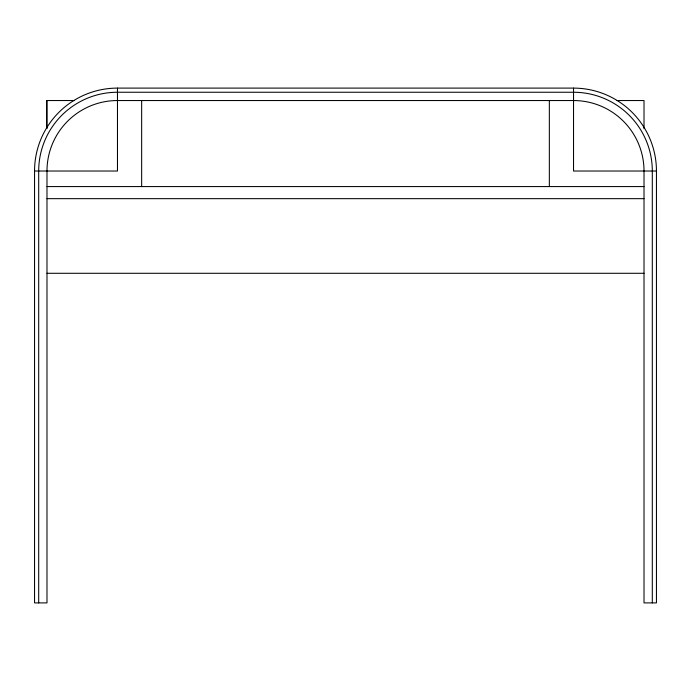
<?xml version="1.0" encoding="UTF-8"?>
<svg xmlns="http://www.w3.org/2000/svg" width="691" height="691" viewBox="0 0 691 691"><rect width="100%" height="100%" fill="white"/><g stroke="black" fill="none" stroke-linecap="round" stroke-linejoin="round"><path stroke-width="1.04" d="M117.47 100.541A70.482 70.482 0 0 0 46.988 171.023L46.988 602.898L34.55 602.898L34.55 171.023A82.92 82.92 0 0 1 117.47 88.103L573.53 88.103A82.92 82.92 0 0 1 656.45 171.023L656.45 602.898L644.012 602.898L644.012 171.023A70.482 70.482 0 0 0 573.53 100.541M74.524 100.541L46.642 100.541L46.642 128.5M116.909 100.541L574.091 100.541M617.02 100.541L644.012 100.541L644.012 128.612M34.55 171.023L117.47 171.023L117.47 88.103M656.45 171.023L573.53 171.023L573.53 88.103M46.988 186.57L644.012 186.57M46.988 198.662L644.012 198.662M46.988 273.291L644.012 273.291M652.304 602.898L652.304 171.023A78.774 78.774 0 0 0 573.53 92.248L117.47 92.248A78.774 78.774 0 0 0 38.696 171.023L38.696 602.898M549.345 100.541L549.345 186.57M141.655 100.541L141.655 186.57M46.988 100.541L46.988 128.5"/></g></svg>
